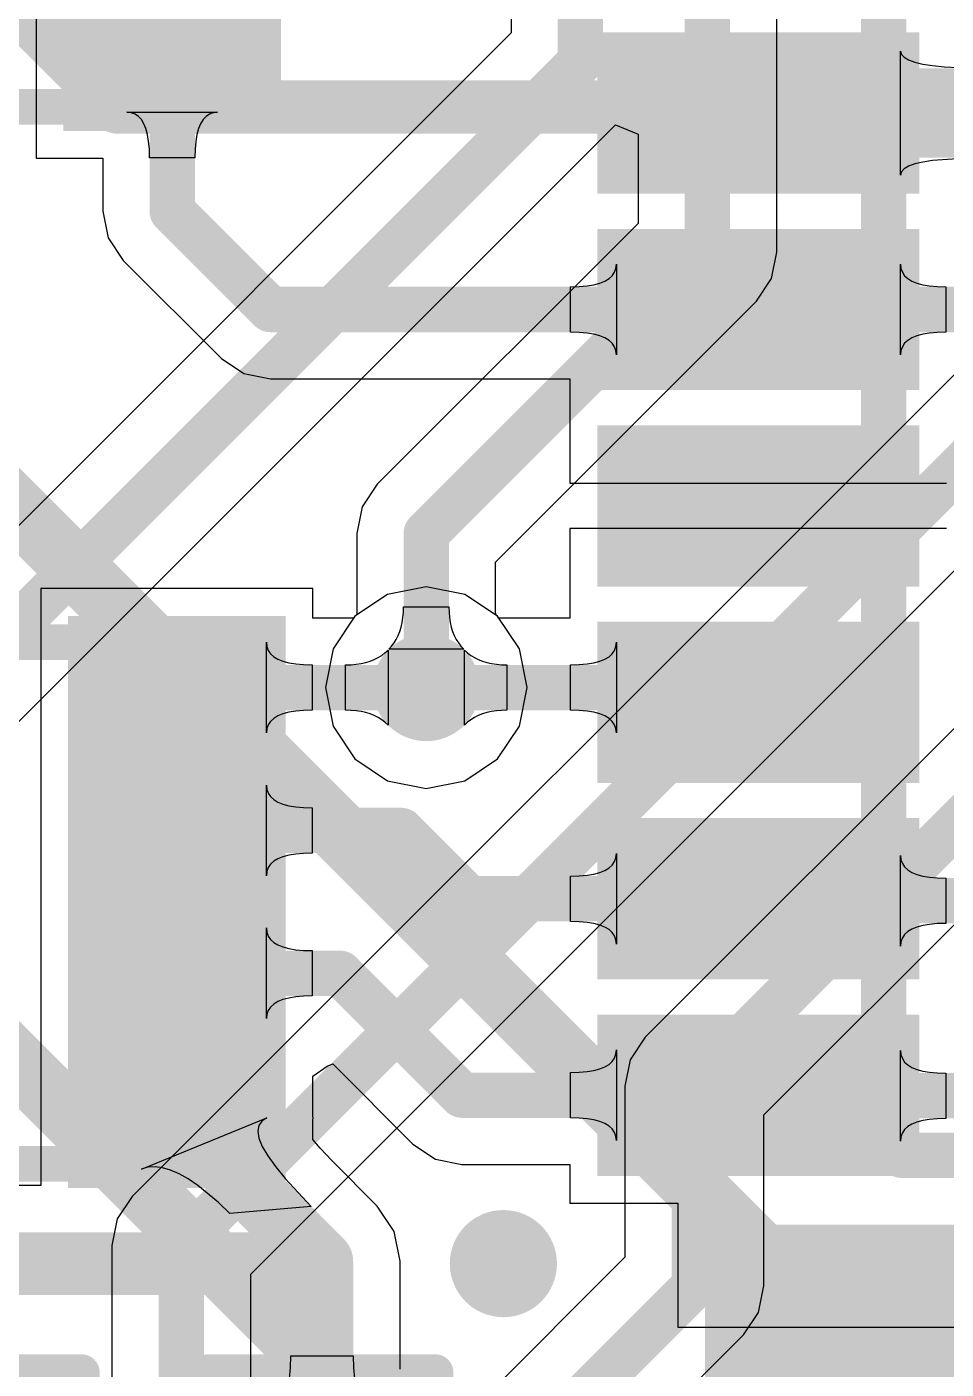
# Model space of a CAD drawing. Header units: millimetres. Extents: x 2.44 to 5.37, y 2.91 to 4.14.
# Drawn here: x 4.3809 to 4.5836, y 3.1997 to 3.4957 of the extents above; entities that cross this region are included whole.
import ezdxf

# ---------------------------------------------------------------- set-up
doc = ezdxf.new("R2010")
doc.units = ezdxf.units.MM
doc.header["$MEASUREMENT"] = 0
for name, color, linetype in [('BottomLayer', 5, 'Continuous'), ('MidLayer1', 16, 'Continuous'), ('MidLayer2', 76, 'Continuous'), ('MultiLayer', 9, 'Continuous'), ('TopLayer', 1, 'Continuous'), ('TopOverlay', 2, 'Continuous'), ('TopPaste', 8, 'Continuous'), ('TopSolder', 216, 'Continuous'), ('ViaHoleLayer', 16, 'Continuous')]:
    doc.layers.add(name, color=color, linetype=linetype)

# ---------------------------------------------------------------- blocks, each defined once
blk = doc.blocks.new('C0603_1')
at = {"layer": 'TopLayer'}
for points in [[(-0.014, -0.008), (0.016, -0.008), (-0.014, 0.022), (0.016, 0.022)], [(0.041, -0.008), (0.071, -0.008), (0.041, 0.022), (0.071, 0.022)]]:
    blk.add_solid(points, dxfattribs=at)
at = {"layer": 'TopOverlay', "const_width": 0.008}
for points in [[(-0.024, -0.018), (-0.024, 0.032)], [(0.018, 0.032), (-0.024, 0.032)], [(0.08, 0.032), (0.038, 0.032)], [(0.081, -0.018), (0.081, 0.032)], [(0.018, -0.018), (-0.024, -0.018)], [(0.08, -0.018), (0.038, -0.018)]]:
    blk.add_lwpolyline(points, dxfattribs=at)
at = {"layer": 'TopOverlay', "const_width": 0.004}
for points in [[(-0.026, 0.032, 1), (-0.022, 0.032, 1)], [(-0.026, 0.032, 1), (-0.022, 0.032, 1)], [(0.016, 0.032, 1), (0.02, 0.032, 1)], [(0.036, 0.032, 1), (0.04, 0.032, 1)], [(0.078, 0.032, 1), (0.082, 0.032, 1)], [(0.079, 0.032, 1), (0.083, 0.032, 1)], [(-0.026, -0.018, 1), (-0.022, -0.018, 1)], [(-0.026, -0.018, 1), (-0.022, -0.018, 1)], [(0.016, -0.018, 1), (0.02, -0.018, 1)], [(0.036, -0.018, 1), (0.04, -0.018, 1)], [(0.078, -0.018, 1), (0.082, -0.018, 1)], [(0.079, -0.018, 1), (0.083, -0.018, 1)]]:
    blk.add_lwpolyline(points, format="xyb", close=True, dxfattribs=at)
at = {"layer": 'TopPaste'}
for points in [[(-0.014, -0.008), (0.016, -0.008), (-0.014, 0.022), (0.016, 0.022)], [(0.041, -0.008), (0.071, -0.008), (0.041, 0.022), (0.071, 0.022)]]:
    blk.add_solid(points, dxfattribs=at)
at = {"layer": 'TopSolder'}
for points in [[(-0.018, -0.012), (0.02, -0.012), (-0.018, 0.026), (0.02, 0.026)], [(0.037, -0.012), (0.075, -0.012), (0.037, 0.026), (0.075, 0.026)]]:
    blk.add_solid(points, dxfattribs=at)
blk = doc.blocks.new('R0603_22')
at = {"layer": 'TopLayer'}
for points in [[(-0.0425, -0.015), (-0.0125, -0.015), (-0.0425, 0.015), (-0.0125, 0.015)], [(0.0125, -0.015), (0.0425, -0.015), (0.0125, 0.015), (0.0425, 0.015)]]:
    blk.add_solid(points, dxfattribs=at)
at = {"layer": 'TopOverlay', "const_width": 0.008}
for points in [[(-0.0525, 0.025), (0.0525, 0.025)], [(-0.0525, 0.025), (-0.0525, -0.025)], [(0.0525, 0.025), (0.0525, -0.025)], [(-0.0525, -0.025), (0.0525, -0.025)]]:
    blk.add_lwpolyline(points, dxfattribs=at)
at = {"layer": 'TopOverlay', "const_width": 0.004}
for points in [[(-0.0545, 0.025, 1), (-0.0505, 0.025, 1)], [(-0.0545, 0.025, 1), (-0.0505, 0.025, 1)], [(0.0505, 0.025, 1), (0.0545, 0.025, 1)], [(0.0505, 0.025, 1), (0.0545, 0.025, 1)], [(-0.0545, -0.025, 1), (-0.0505, -0.025, 1)], [(-0.0545, -0.025, 1), (-0.0505, -0.025, 1)], [(0.0505, -0.025, 1), (0.0545, -0.025, 1)], [(0.0505, -0.025, 1), (0.0545, -0.025, 1)]]:
    blk.add_lwpolyline(points, format="xyb", close=True, dxfattribs=at)
at = {"layer": 'TopPaste'}
for points in [[(-0.0425, -0.015), (-0.0125, -0.015), (-0.0425, 0.015), (-0.0125, 0.015)], [(0.0125, -0.015), (0.0425, -0.015), (0.0125, 0.015), (0.0425, 0.015)]]:
    blk.add_solid(points, dxfattribs=at)
at = {"layer": 'TopSolder'}
for points in [[(-0.0465, -0.019), (-0.0085, -0.019), (-0.0465, 0.019), (-0.0085, 0.019)], [(0.0085, -0.019), (0.0465, -0.019), (0.0085, 0.019), (0.0465, 0.019)]]:
    blk.add_solid(points, dxfattribs=at)
blk = doc.blocks.new('____8_4__27')
at = {"layer": 'TopLayer'}
for points in [[(-0.054, 0.02919), (-0.014, 0.02919), (-0.054, 0.05281), (-0.014, 0.05281)], [(0.016, 0.02919), (0.056, 0.02919), (0.016, 0.05281), (0.056, 0.05281)], [(-0.054, -0.00231), (-0.014, -0.00231), (-0.054, 0.02132), (-0.014, 0.02132)], [(0.016, -0.00231), (0.056, -0.00231), (0.016, 0.02132), (0.056, 0.02132)], [(-0.054, -0.0338), (-0.014, -0.0338), (-0.054, -0.01018), (-0.014, -0.01018)], [(0.016, -0.0338), (0.056, -0.0338), (0.016, -0.01018), (0.056, -0.01018)], [(-0.054, -0.0653), (-0.014, -0.0653), (-0.054, -0.04168), (-0.014, -0.04168)], [(0.016, -0.0653), (0.056, -0.0653), (0.016, -0.04168), (0.056, -0.04168)]]:
    blk.add_solid(points, dxfattribs=at)
at = {"layer": 'TopOverlay', "const_width": 0.00787}
for points in [[(-0.014, -0.064), (-0.014, 0.051)], [(-0.014, 0.051), (0.016, 0.051)], [(0.016, -0.064), (0.016, 0.051)], [(-0.014, -0.064), (0.016, -0.064)]]:
    blk.add_lwpolyline(points, dxfattribs=at)
at = {"layer": 'TopOverlay', "const_width": 0.00394}
for points in [[(-0.01597, 0.051, 1), (-0.01203, 0.051, 1)], [(-0.01597, 0.051, 1), (-0.01203, 0.051, 1)], [(0.01403, 0.051, 1), (0.01797, 0.051, 1)], [(0.01403, 0.051, 1), (0.01797, 0.051, 1)], [(-0.01597, -0.064, 1), (-0.01203, -0.064, 1)], [(-0.01597, -0.064, 1), (-0.01203, -0.064, 1)], [(0.01403, -0.064, 1), (0.01797, -0.064, 1)], [(0.01403, -0.064, 1), (0.01797, -0.064, 1)]]:
    blk.add_lwpolyline(points, format="xyb", close=True, dxfattribs=at)
at = {"layer": 'TopPaste'}
for points in [[(-0.054, 0.02919), (-0.014, 0.02919), (-0.054, 0.05281), (-0.014, 0.05281)], [(0.016, 0.02919), (0.056, 0.02919), (0.016, 0.05281), (0.056, 0.05281)], [(-0.054, -0.00231), (-0.014, -0.00231), (-0.054, 0.02132), (-0.014, 0.02132)], [(0.016, -0.00231), (0.056, -0.00231), (0.016, 0.02132), (0.056, 0.02132)], [(-0.054, -0.0338), (-0.014, -0.0338), (-0.054, -0.01018), (-0.014, -0.01018)], [(0.016, -0.0338), (0.056, -0.0338), (0.016, -0.01018), (0.056, -0.01018)], [(-0.054, -0.0653), (-0.014, -0.0653), (-0.054, -0.04168), (-0.014, -0.04168)], [(0.016, -0.0653), (0.056, -0.0653), (0.016, -0.04168), (0.056, -0.04168)]]:
    blk.add_solid(points, dxfattribs=at)
at = {"layer": 'TopSolder'}
for points in [[(-0.058, 0.02519), (-0.01, 0.02519), (-0.058, 0.05681), (-0.01, 0.05681)], [(0.012, 0.02519), (0.06, 0.02519), (0.012, 0.05681), (0.06, 0.05681)], [(-0.058, -0.00631), (-0.01, -0.00631), (-0.058, 0.02532), (-0.01, 0.02532)], [(0.012, -0.00631), (0.06, -0.00631), (0.012, 0.02532), (0.06, 0.02532)], [(-0.058, -0.0378), (-0.01, -0.0378), (-0.058, -0.00618), (-0.01, -0.00618)], [(0.012, -0.0378), (0.06, -0.0378), (0.012, -0.00618), (0.06, -0.00618)], [(-0.058, -0.0693), (-0.01, -0.0693), (-0.058, -0.03768), (-0.01, -0.03768)], [(0.012, -0.0693), (0.06, -0.0693), (0.012, -0.03768), (0.06, -0.03768)]]:
    blk.add_solid(points, dxfattribs=at)
blk = doc.blocks.new('____8_4__28')
at = {"layer": 'TopLayer'}
for points in [[(-0.054, 0.02919), (-0.014, 0.02919), (-0.054, 0.05281), (-0.014, 0.05281)], [(0.016, 0.02919), (0.056, 0.02919), (0.016, 0.05281), (0.056, 0.05281)], [(-0.054, -0.00231), (-0.014, -0.00231), (-0.054, 0.02132), (-0.014, 0.02132)], [(0.016, -0.00231), (0.056, -0.00231), (0.016, 0.02132), (0.056, 0.02132)], [(-0.054, -0.0338), (-0.014, -0.0338), (-0.054, -0.01018), (-0.014, -0.01018)], [(0.016, -0.0338), (0.056, -0.0338), (0.016, -0.01018), (0.056, -0.01018)], [(-0.054, -0.0653), (-0.014, -0.0653), (-0.054, -0.04168), (-0.014, -0.04168)], [(0.016, -0.0653), (0.056, -0.0653), (0.016, -0.04168), (0.056, -0.04168)]]:
    blk.add_solid(points, dxfattribs=at)
at = {"layer": 'TopOverlay', "const_width": 0.00787}
for points in [[(-0.014, -0.064), (-0.014, 0.051)], [(-0.014, 0.051), (0.016, 0.051)], [(0.016, -0.064), (0.016, 0.051)], [(-0.014, -0.064), (0.016, -0.064)]]:
    blk.add_lwpolyline(points, dxfattribs=at)
at = {"layer": 'TopOverlay', "const_width": 0.00394}
for points in [[(-0.01597, 0.051, 1), (-0.01203, 0.051, 1)], [(-0.01597, 0.051, 1), (-0.01203, 0.051, 1)], [(0.01403, 0.051, 1), (0.01797, 0.051, 1)], [(0.01403, 0.051, 1), (0.01797, 0.051, 1)], [(-0.01597, -0.064, 1), (-0.01203, -0.064, 1)], [(-0.01597, -0.064, 1), (-0.01203, -0.064, 1)], [(0.01403, -0.064, 1), (0.01797, -0.064, 1)], [(0.01403, -0.064, 1), (0.01797, -0.064, 1)]]:
    blk.add_lwpolyline(points, format="xyb", close=True, dxfattribs=at)
at = {"layer": 'TopPaste'}
for points in [[(-0.054, 0.02919), (-0.014, 0.02919), (-0.054, 0.05281), (-0.014, 0.05281)], [(0.016, 0.02919), (0.056, 0.02919), (0.016, 0.05281), (0.056, 0.05281)], [(-0.054, -0.00231), (-0.014, -0.00231), (-0.054, 0.02132), (-0.014, 0.02132)], [(0.016, -0.00231), (0.056, -0.00231), (0.016, 0.02132), (0.056, 0.02132)], [(-0.054, -0.0338), (-0.014, -0.0338), (-0.054, -0.01018), (-0.014, -0.01018)], [(0.016, -0.0338), (0.056, -0.0338), (0.016, -0.01018), (0.056, -0.01018)], [(-0.054, -0.0653), (-0.014, -0.0653), (-0.054, -0.04168), (-0.014, -0.04168)], [(0.016, -0.0653), (0.056, -0.0653), (0.016, -0.04168), (0.056, -0.04168)]]:
    blk.add_solid(points, dxfattribs=at)
at = {"layer": 'TopSolder'}
for points in [[(-0.058, 0.02519), (-0.01, 0.02519), (-0.058, 0.05681), (-0.01, 0.05681)], [(0.012, 0.02519), (0.06, 0.02519), (0.012, 0.05681), (0.06, 0.05681)], [(-0.058, -0.00631), (-0.01, -0.00631), (-0.058, 0.02532), (-0.01, 0.02532)], [(0.012, -0.00631), (0.06, -0.00631), (0.012, 0.02532), (0.06, 0.02532)], [(-0.058, -0.0378), (-0.01, -0.0378), (-0.058, -0.00618), (-0.01, -0.00618)], [(0.012, -0.0378), (0.06, -0.0378), (0.012, -0.00618), (0.06, -0.00618)], [(-0.058, -0.0693), (-0.01, -0.0693), (-0.058, -0.03768), (-0.01, -0.03768)], [(0.012, -0.0693), (0.06, -0.0693), (0.012, -0.03768), (0.06, -0.03768)]]:
    blk.add_solid(points, dxfattribs=at)
blk = doc.blocks.new('TFC____42')
at = {"layer": 'TopLayer'}
for points in [[(-0.20632, -0.07512), (-0.20632, -0.04756), (-0.26932, -0.07512), (-0.26932, -0.04756)], [(-0.20632, -0.11843), (-0.20632, -0.09087), (-0.26932, -0.11843), (-0.26932, -0.09087)], [(-0.20632, -0.16173), (-0.20632, -0.13417), (-0.26932, -0.16173), (-0.26932, -0.13417)], [(-0.20632, -0.20504), (-0.20632, -0.17748), (-0.26932, -0.20504), (-0.26932, -0.17748)], [(-0.20632, -0.24835), (-0.20632, -0.22079), (-0.26932, -0.24835), (-0.26932, -0.22079)], [(-0.20632, -0.29165), (-0.20632, -0.26409), (-0.26932, -0.29165), (-0.26932, -0.26409)], [(-0.19044, -0.35762), (-0.19044, -0.31038), (-0.24556, -0.35762), (-0.24556, -0.31038)]]:
    blk.add_solid(points, dxfattribs=at)
at = {"layer": 'TopOverlay', "const_width": 0.01}
for points in [[(-0.21018, -0.28712), (-0.21018, 0.21288)], [(-0.21018, -0.28712), (-0.20618, -0.29112)], [(-0.20618, -0.29112), (-0.18818, -0.29112)]]:
    blk.add_lwpolyline(points, dxfattribs=at)
at = {"layer": 'TopOverlay', "const_width": 0.005}
for points in [[(-0.21268, -0.28712, 1), (-0.20768, -0.28712, 1)], [(-0.21268, -0.28712, 1), (-0.20768, -0.28712, 1)], [(-0.20868, -0.29112, 1), (-0.20368, -0.29112, 1)], [(-0.20868, -0.29112, 1), (-0.20368, -0.29112, 1)]]:
    blk.add_lwpolyline(points, format="xyb", close=True, dxfattribs=at)
at = {"layer": 'TopPaste'}
for points in [[(-0.20632, -0.07512), (-0.20632, -0.04756), (-0.26932, -0.07512), (-0.26932, -0.04756)], [(-0.20632, -0.11843), (-0.20632, -0.09087), (-0.26932, -0.11843), (-0.26932, -0.09087)], [(-0.20632, -0.16173), (-0.20632, -0.13417), (-0.26932, -0.16173), (-0.26932, -0.13417)], [(-0.20632, -0.20504), (-0.20632, -0.17748), (-0.26932, -0.20504), (-0.26932, -0.17748)], [(-0.20632, -0.24835), (-0.20632, -0.22079), (-0.26932, -0.24835), (-0.26932, -0.22079)], [(-0.20632, -0.29165), (-0.20632, -0.26409), (-0.26932, -0.29165), (-0.26932, -0.26409)], [(-0.19044, -0.35762), (-0.19044, -0.31038), (-0.24556, -0.35762), (-0.24556, -0.31038)]]:
    blk.add_solid(points, dxfattribs=at)
at = {"layer": 'TopSolder'}
for points in [[(-0.20232, -0.07912), (-0.20232, -0.04356), (-0.27331, -0.07912), (-0.27331, -0.04356)], [(-0.20232, -0.12243), (-0.20232, -0.08687), (-0.27331, -0.12243), (-0.27331, -0.08687)], [(-0.20232, -0.16573), (-0.20232, -0.13017), (-0.27331, -0.16573), (-0.27331, -0.13017)], [(-0.20232, -0.20904), (-0.20232, -0.17348), (-0.27331, -0.20904), (-0.27331, -0.17348)], [(-0.20232, -0.25235), (-0.20232, -0.21679), (-0.27331, -0.25235), (-0.27331, -0.21679)], [(-0.20232, -0.29565), (-0.20232, -0.26009), (-0.27331, -0.29565), (-0.27331, -0.26009)], [(-0.18644, -0.36162), (-0.18644, -0.30638), (-0.24956, -0.36162), (-0.24956, -0.30638)]]:
    blk.add_solid(points, dxfattribs=at)

msp = doc.modelspace()

# ---------------------------------------------------------------- linework, layer by layer
at = {"layer": 'BottomLayer'}
for p, q in [((4.54629, 3.446), (4.54629, 3.559)), ((4.48771, 3.50042), (4.48771, 3.49433)), ((4.48771, 3.49433), (4.30419, 3.31081)), ((4.33029, 3.29367), (4.51071, 3.47408)), ((4.51071, 3.47408), (4.51571, 3.47201)), ((4.51571, 3.47201), (4.51571, 3.45233)), ((4.62671, 3.46033), (4.40419, 3.23781)), ((4.51571, 3.45233), (4.45819, 3.39481)), ((4.54513, 3.44015), (4.54629, 3.446)), ((4.54181, 3.43519), (4.54513, 3.44015)), ((4.48429, 3.37767), (4.54181, 3.43519)), ((4.43029, 3.22067), (4.64016, 3.43053)), ((4.65171, 3.40733), (4.51729, 3.27292)), ((4.45819, 3.39481), (4.45487, 3.38985)), ((4.45487, 3.38985), (4.45371, 3.384)), ((4.45371, 3.384), (4.45371, 3.36643)), ((4.48429, 3.36643), (4.48429, 3.37767)), ((4.46397, 3.36659), (4.464, 3.36779)), ((4.464, 3.36779), (4.474, 3.36779)), ((4.474, 3.36779), (4.47403, 3.36659)), ((4.45328, 3.36572), (4.44845, 3.35851)), ((4.45361, 3.36595), (4.45328, 3.36572)), ((4.45368, 3.36624), (4.45361, 3.36595)), ((4.45371, 3.36643), (4.45368, 3.36624)), ((4.46371, 3.36436), (4.46387, 3.36545)), ((4.46387, 3.36545), (4.46397, 3.36659)), ((4.47403, 3.36659), (4.47413, 3.36545)), ((4.47413, 3.36545), (4.47429, 3.36436)), ((4.48432, 3.36624), (4.48429, 3.36643)), ((4.48439, 3.36595), (4.48432, 3.36624)), ((4.48472, 3.36572), (4.48439, 3.36595)), ((4.48955, 3.35851), (4.48472, 3.36572)), ((4.46282, 3.36147), (4.46318, 3.36237)), ((4.46318, 3.36237), (4.46348, 3.36334)), ((4.46348, 3.36334), (4.46371, 3.36436)), ((4.47429, 3.36436), (4.47452, 3.36334)), ((4.47452, 3.36334), (4.47482, 3.36237)), ((4.47482, 3.36237), (4.47518, 3.36147)), ((4.46073, 3.35843), (4.46135, 3.3591)), ((4.46135, 3.3591), (4.46191, 3.35983)), ((4.46191, 3.35983), (4.4624, 3.36062)), ((4.4624, 3.36062), (4.46282, 3.36147)), ((4.47518, 3.36147), (4.4756, 3.36062)), ((4.4756, 3.36062), (4.47609, 3.35983)), ((4.47609, 3.35983), (4.47665, 3.3591)), ((4.47665, 3.3591), (4.47727, 3.35843)), ((4.44845, 3.35851), (4.44676, 3.35)), ((4.47727, 3.35843), (4.46073, 3.35843)), ((4.49124, 3.35), (4.48955, 3.35851)), ((4.44676, 3.35), (4.44845, 3.34149)), ((4.48955, 3.34149), (4.49124, 3.35)), ((4.44845, 3.34149), (4.45328, 3.33428)), ((4.48472, 3.33428), (4.48955, 3.34149)), ((4.45328, 3.33428), (4.46049, 3.32945)), ((4.47751, 3.32945), (4.48472, 3.33428)), ((4.46049, 3.32945), (4.469, 3.32776)), ((4.469, 3.32776), (4.47751, 3.32945)), ((4.5434, 3.25577), (4.60114, 3.31351)), ((4.51729, 3.27292), (4.51398, 3.26796)), ((4.51398, 3.26796), (4.51281, 3.2621)), ((4.51281, 3.2621), (4.51281, 3.22444)), ((4.5434, 3.2181), (4.5434, 3.25577)), ((4.40419, 3.23781), (4.40087, 3.23285)), ((4.40087, 3.23285), (4.39971, 3.227)), ((4.39971, 3.227), (4.39971, 3.15241)), ((4.51281, 3.22444), (4.45419, 3.16581)), ((4.43029, 3.15241), (4.43029, 3.22067)), ((4.54223, 3.21225), (4.5434, 3.2181)), ((4.53892, 3.20729), (4.54223, 3.21225)), ((4.48866, 3.15703), (4.53892, 3.20729))]:
    msp.add_line(p, q, dxfattribs=at)
at = {"layer": 'BottomLayer', "const_width": 0.01}
for points in [[(4.531, 3.446), (4.531, 3.559)], [(4.503, 3.488), (4.503, 3.546)], [(4.315, 3.3), (4.503, 3.488)], [(4.415, 3.227), (4.642, 3.454)], [(4.469, 3.384), (4.531, 3.446)], [(4.5281, 3.2621), (4.667, 3.401)], [(4.469, 3.35), (4.469, 3.384)], [(4.5281, 3.2181), (4.5281, 3.2621)], [(4.415, 3.10304), (4.415, 3.227)], [(4.465, 3.155), (4.5281, 3.2181)]]:
    msp.add_lwpolyline(points, dxfattribs=at)
at = {"layer": 'BottomLayer'}
for points, const_width in [([(4.5005, 3.488, 1), (4.5055, 3.488, 1)], 0.005), ([(4.5005, 3.488, 1), (4.5055, 3.488, 1)], 0.005), ([(4.5285, 3.446, 1), (4.5335, 3.446, 1)], 0.005), ([(4.5285, 3.446, 1), (4.5335, 3.446, 1)], 0.005), ([(4.4665, 3.384, 1), (4.4715, 3.384, 1)], 0.005), ([(4.4665, 3.384, 1), (4.4715, 3.384, 1)], 0.005), ([(4.46309, 3.35, 1), (4.47491, 3.35, 1)], 0.01181), ([(4.4665, 3.35, 1), (4.4715, 3.35, 1)], 0.005), ([(4.5256, 3.2621, 1), (4.5306, 3.2621, 1)], 0.005), ([(4.5256, 3.2621, 1), (4.5306, 3.2621, 1)], 0.005), ([(4.48009, 3.223, 1), (4.49191, 3.223, 1)], 0.01181), ([(4.4125, 3.227, 1), (4.4175, 3.227, 1)], 0.005), ([(4.4125, 3.227, 1), (4.4175, 3.227, 1)], 0.005), ([(4.5256, 3.2181, 1), (4.5306, 3.2181, 1)], 0.005), ([(4.5256, 3.2181, 1), (4.5306, 3.2181, 1)], 0.005)]:
    msp.add_lwpolyline(points, format="xyb", close=True, dxfattribs=dict(at, const_width=const_width))
at = {"layer": 'MidLayer1'}
for p, q in [((4.469, 3.37224), (4.46049, 3.37055)), ((4.47751, 3.37055), (4.469, 3.37224)), ((4.46049, 3.37055), (4.45328, 3.36572)), ((4.48472, 3.36572), (4.47751, 3.37055)), ((4.45328, 3.36572), (4.44845, 3.35851)), ((4.48955, 3.35851), (4.48472, 3.36572)), ((4.44845, 3.35851), (4.44676, 3.35)), ((4.49124, 3.35), (4.48955, 3.35851)), ((4.44676, 3.35), (4.44845, 3.34149)), ((4.48955, 3.34149), (4.49124, 3.35)), ((4.44845, 3.34149), (4.45328, 3.33428)), ((4.48472, 3.33428), (4.48955, 3.34149)), ((4.45328, 3.33428), (4.46049, 3.32945)), ((4.47751, 3.32945), (4.48472, 3.33428)), ((4.46049, 3.32945), (4.469, 3.32776)), ((4.469, 3.32776), (4.47751, 3.32945))]:
    msp.add_line(p, q, dxfattribs=at)
at = {"layer": 'MidLayer1', "const_width": 0.01181}
for points in [[(4.46309, 3.35, 1), (4.47491, 3.35, 1)], [(4.48009, 3.223, 1), (4.49191, 3.223, 1)]]:
    msp.add_lwpolyline(points, format="xyb", close=True, dxfattribs=at)
at = {"layer": 'MidLayer2'}
for points, const_width in [([(4.312, 3.567), (4.401, 3.478)], 0.01181), ([(4.401, 3.478), (4.918, 3.478)], 0.01181), ([(4.372, 3.396), (4.546, 3.222)], 0.01378), ([(4.289, 3.357), (4.476, 3.17)], 0.01378), ([(4.546, 3.222), (4.681, 3.222)], 0.01378)]:
    msp.add_lwpolyline(points, dxfattribs=dict(at, const_width=const_width))
for points, const_width in [([(4.39805, 3.478, 1), (4.40395, 3.478, 1)], 0.00591), ([(4.39805, 3.478, 1), (4.40395, 3.478, 1)], 0.00591), ([(4.46309, 3.35, 1), (4.47491, 3.35, 1)], 0.01181), ([(4.48009, 3.223, 1), (4.49191, 3.223, 1)], 0.01181), ([(4.54256, 3.222, 1), (4.54944, 3.222, 1)], 0.00689), ([(4.54256, 3.222, 1), (4.54944, 3.222, 1)], 0.00689)]:
    msp.add_lwpolyline(points, format="xyb", close=True, dxfattribs=dict(at, const_width=const_width))
at = {"layer": 'MultiLayer', "const_width": 0.01181}
for points in [[(4.46309, 3.35, 1), (4.47491, 3.35, 1)], [(4.48009, 3.223, 1), (4.49191, 3.223, 1)]]:
    msp.add_lwpolyline(points, format="xyb", close=True, dxfattribs=at)
at = {"layer": 'TopLayer'}
for p, q in [((4.383, 3.4982), (4.383, 3.4667)), ((4.57356, 3.463), (4.57356, 3.49032)), ((4.57356, 3.49032), (4.57375, 3.4896)), ((4.57375, 3.4896), (4.57434, 3.48895)), ((4.57434, 3.48895), (4.57533, 3.48837)), ((4.57533, 3.48837), (4.57671, 3.48788)), ((4.57671, 3.48788), (4.57848, 3.48746)), ((4.57848, 3.48746), (4.58064, 3.48711)), ((4.58064, 3.48711), (4.5832, 3.48685)), ((4.5832, 3.48685), (4.5895, 3.48654)), ((4.40395, 3.47672), (4.403, 3.47682)), ((4.403, 3.47682), (4.423, 3.47682)), ((4.4048, 3.47642), (4.40395, 3.47672)), ((4.40555, 3.47592), (4.4048, 3.47642)), ((4.4062, 3.47522), (4.40555, 3.47592)), ((4.40675, 3.47432), (4.4062, 3.47522)), ((4.4072, 3.47322), (4.40675, 3.47432)), ((4.41925, 3.47432), (4.4188, 3.47322)), ((4.4198, 3.47522), (4.41925, 3.47432)), ((4.42045, 3.47592), (4.4198, 3.47522)), ((4.4212, 3.47642), (4.42045, 3.47592)), ((4.42205, 3.47672), (4.4212, 3.47642)), ((4.423, 3.47682), (4.42205, 3.47672)), ((4.40755, 3.47192), (4.4072, 3.47322)), ((4.4078, 3.47042), (4.40755, 3.47192)), ((4.41845, 3.47192), (4.4182, 3.47042)), ((4.4188, 3.47322), (4.41845, 3.47192)), ((4.40795, 3.46872), (4.4078, 3.47042)), ((4.408, 3.46682), (4.40795, 3.46872)), ((4.41805, 3.46872), (4.418, 3.46682)), ((4.4182, 3.47042), (4.41805, 3.46872)), ((4.383, 3.4667), (4.39771, 3.4667)), ((4.39771, 3.4667), (4.39771, 3.455)), ((4.418, 3.46682), (4.408, 3.46682)), ((4.57671, 3.46544), (4.57533, 3.46495)), ((4.57848, 3.46586), (4.57671, 3.46544)), ((4.58064, 3.46621), (4.57848, 3.46586)), ((4.5895, 3.46678), (4.58064, 3.46621)), ((4.57375, 3.46373), (4.57356, 3.463)), ((4.57434, 3.46438), (4.57375, 3.46373)), ((4.57533, 3.46495), (4.57434, 3.46438)), ((4.39771, 3.455), (4.39887, 3.44915)), ((4.39887, 3.44915), (4.40219, 3.44419)), ((4.40219, 3.44419), (4.42383, 3.42254)), ((4.51052, 3.44155), (4.51082, 3.4424)), ((4.51082, 3.4424), (4.51093, 3.44335)), ((4.51093, 3.44335), (4.51093, 3.42335)), ((4.57356, 3.42335), (4.57356, 3.44335)), ((4.57356, 3.44335), (4.57366, 3.4424)), ((4.57366, 3.4424), (4.57396, 3.44155)), ((4.50445, 3.43855), (4.50597, 3.4388)), ((4.50597, 3.4388), (4.50728, 3.43915)), ((4.50728, 3.43915), (4.5084, 3.4396)), ((4.5084, 3.4396), (4.50931, 3.44015)), ((4.50931, 3.44015), (4.51001, 3.4408)), ((4.51001, 3.4408), (4.51052, 3.44155)), ((4.57396, 3.44155), (4.57446, 3.4408)), ((4.57446, 3.4408), (4.57516, 3.44015)), ((4.57516, 3.44015), (4.57606, 3.4396)), ((4.57606, 3.4396), (4.57716, 3.43915)), ((4.57716, 3.43915), (4.57846, 3.4388)), ((4.57846, 3.4388), (4.57996, 3.43855)), ((4.5008, 3.43835), (4.50273, 3.4384)), ((4.5008, 3.42835), (4.5008, 3.43835)), ((4.50273, 3.4384), (4.50445, 3.43855)), ((4.57996, 3.43855), (4.58166, 3.4384)), ((4.58166, 3.4384), (4.58356, 3.43835)), ((4.58356, 3.43835), (4.58356, 3.42835)), ((4.50273, 3.4283), (4.5008, 3.42835)), ((4.50445, 3.42815), (4.50273, 3.4283)), ((4.50597, 3.4279), (4.50445, 3.42815)), ((4.50728, 3.42755), (4.50597, 3.4279)), ((4.5084, 3.4271), (4.50728, 3.42755)), ((4.50931, 3.42655), (4.5084, 3.4271)), ((4.57606, 3.4271), (4.57516, 3.42655)), ((4.57716, 3.42755), (4.57606, 3.4271)), ((4.57846, 3.4279), (4.57716, 3.42755)), ((4.57996, 3.42815), (4.57846, 3.4279)), ((4.58166, 3.4283), (4.57996, 3.42815)), ((4.58356, 3.42835), (4.58166, 3.4283)), ((4.51001, 3.4259), (4.50931, 3.42655)), ((4.51052, 3.42515), (4.51001, 3.4259)), ((4.51082, 3.4243), (4.51052, 3.42515)), ((4.51093, 3.42335), (4.51082, 3.4243)), ((4.57366, 3.4243), (4.57356, 3.42335)), ((4.57396, 3.42515), (4.57366, 3.4243)), ((4.57446, 3.4259), (4.57396, 3.42515)), ((4.57516, 3.42655), (4.57446, 3.4259)), ((4.42383, 3.42254), (4.42879, 3.41922)), ((4.42879, 3.41922), (4.43465, 3.41806)), ((4.43465, 3.41806), (4.50068, 3.41806)), ((4.50068, 3.41806), (4.50068, 3.39505)), ((4.50068, 3.39505), (4.54218, 3.39505)), ((4.54218, 3.39505), (4.58368, 3.39505)), ((4.54218, 3.38505), (4.50068, 3.38505)), ((4.50068, 3.38505), (4.50068, 3.36529)), ((4.58368, 3.38505), (4.54218, 3.38505)), ((4.444, 3.37181), (4.384, 3.37181)), ((4.384, 3.37181), (4.384, 3.32819)), ((4.444, 3.36529), (4.444, 3.37181)), ((4.469, 3.37224), (4.46049, 3.37055)), ((4.47751, 3.37055), (4.469, 3.37224)), ((4.46049, 3.37055), (4.45328, 3.36572)), ((4.48472, 3.36572), (4.47751, 3.37055)), ((4.45257, 3.36529), (4.444, 3.36529)), ((4.45276, 3.36532), (4.45257, 3.36529)), ((4.45305, 3.36539), (4.45276, 3.36532)), ((4.45328, 3.36572), (4.45305, 3.36539)), ((4.48495, 3.36539), (4.48472, 3.36572)), ((4.48524, 3.36532), (4.48495, 3.36539)), ((4.48543, 3.36529), (4.48524, 3.36532)), ((4.50068, 3.36529), (4.48543, 3.36529)), ((4.43376, 3.34), (4.43376, 3.36)), ((4.43376, 3.36), (4.43386, 3.35905)), ((4.43386, 3.35905), (4.43416, 3.3582)), ((4.51052, 3.3582), (4.51082, 3.35905)), ((4.51082, 3.35905), (4.51093, 3.36)), ((4.51093, 3.36), (4.51093, 3.34)), ((4.43416, 3.3582), (4.43467, 3.35745)), ((4.43467, 3.35745), (4.43538, 3.3568)), ((4.43538, 3.3568), (4.43629, 3.35625)), ((4.43629, 3.35625), (4.4374, 3.3558)), ((4.45663, 3.35582), (4.45753, 3.35618)), ((4.45753, 3.35618), (4.45838, 3.3566)), ((4.45838, 3.3566), (4.45917, 3.35709)), ((4.45917, 3.35709), (4.4599, 3.35765)), ((4.4599, 3.35765), (4.46057, 3.35827)), ((4.46057, 3.35827), (4.46057, 3.34173)), ((4.47743, 3.34173), (4.47743, 3.35827)), ((4.47743, 3.35827), (4.4781, 3.35765)), ((4.4781, 3.35765), (4.47883, 3.35709)), ((4.47883, 3.35709), (4.47962, 3.3566)), ((4.47962, 3.3566), (4.48047, 3.35618)), ((4.48047, 3.35618), (4.48137, 3.35582)), ((4.50728, 3.3558), (4.5084, 3.35625)), ((4.5084, 3.35625), (4.50931, 3.3568)), ((4.50931, 3.3568), (4.51001, 3.35745)), ((4.51001, 3.35745), (4.51052, 3.3582)), ((4.4374, 3.3558), (4.43872, 3.35545)), ((4.43872, 3.35545), (4.44024, 3.3552)), ((4.44024, 3.3552), (4.44196, 3.35505)), ((4.44196, 3.35505), (4.44388, 3.355)), ((4.44388, 3.355), (4.44388, 3.345)), ((4.45121, 3.355), (4.45241, 3.35503)), ((4.45121, 3.345), (4.45121, 3.355)), ((4.45241, 3.35503), (4.45355, 3.35513)), ((4.45355, 3.35513), (4.45464, 3.35529)), ((4.45464, 3.35529), (4.45566, 3.35552)), ((4.45566, 3.35552), (4.45663, 3.35582)), ((4.48137, 3.35582), (4.48234, 3.35552)), ((4.48234, 3.35552), (4.48336, 3.35529)), ((4.48336, 3.35529), (4.48445, 3.35513)), ((4.48445, 3.35513), (4.48559, 3.35503)), ((4.48559, 3.35503), (4.48679, 3.355)), ((4.48679, 3.355), (4.48679, 3.345)), ((4.5008, 3.355), (4.50273, 3.35505)), ((4.5008, 3.345), (4.5008, 3.355)), ((4.50273, 3.35505), (4.50445, 3.3552)), ((4.50445, 3.3552), (4.50597, 3.35545)), ((4.50597, 3.35545), (4.50728, 3.3558)), ((4.4374, 3.3442), (4.43629, 3.34375)), ((4.43872, 3.34455), (4.4374, 3.3442)), ((4.44024, 3.3448), (4.43872, 3.34455)), ((4.44196, 3.34495), (4.44024, 3.3448)), ((4.44388, 3.345), (4.44196, 3.34495)), ((4.45241, 3.34497), (4.45121, 3.345)), ((4.45355, 3.34487), (4.45241, 3.34497)), ((4.45464, 3.34471), (4.45355, 3.34487)), ((4.45566, 3.34448), (4.45464, 3.34471)), ((4.45663, 3.34418), (4.45566, 3.34448)), ((4.45753, 3.34382), (4.45663, 3.34418)), ((4.48137, 3.34418), (4.48047, 3.34382)), ((4.48234, 3.34448), (4.48137, 3.34418)), ((4.48336, 3.34471), (4.48234, 3.34448)), ((4.48445, 3.34487), (4.48336, 3.34471)), ((4.48559, 3.34497), (4.48445, 3.34487)), ((4.48679, 3.345), (4.48559, 3.34497)), ((4.50273, 3.34495), (4.5008, 3.345)), ((4.50445, 3.3448), (4.50273, 3.34495)), ((4.50597, 3.34455), (4.50445, 3.3448)), ((4.50728, 3.3442), (4.50597, 3.34455)), ((4.5084, 3.34375), (4.50728, 3.3442)), ((4.43416, 3.3418), (4.43386, 3.34095)), ((4.43467, 3.34255), (4.43416, 3.3418)), ((4.43538, 3.3432), (4.43467, 3.34255)), ((4.43629, 3.34375), (4.43538, 3.3432)), ((4.45838, 3.3434), (4.45753, 3.34382)), ((4.45917, 3.34291), (4.45838, 3.3434)), ((4.4599, 3.34235), (4.45917, 3.34291)), ((4.46057, 3.34173), (4.4599, 3.34235)), ((4.4781, 3.34235), (4.47743, 3.34173)), ((4.47883, 3.34291), (4.4781, 3.34235)), ((4.47962, 3.3434), (4.47883, 3.34291)), ((4.48047, 3.34382), (4.47962, 3.3434)), ((4.50931, 3.3432), (4.5084, 3.34375)), ((4.51001, 3.34255), (4.50931, 3.3432)), ((4.51052, 3.3418), (4.51001, 3.34255)), ((4.51082, 3.34095), (4.51052, 3.3418)), ((4.43386, 3.34095), (4.43376, 3.34)), ((4.51093, 3.34), (4.51082, 3.34095)), ((4.384, 3.32819), (4.384, 3.29669)), ((4.43376, 3.3085), (4.43376, 3.3285)), ((4.43376, 3.3285), (4.43386, 3.32755)), ((4.43386, 3.32755), (4.43416, 3.3267)), ((4.43416, 3.3267), (4.43467, 3.32595)), ((4.43467, 3.32595), (4.43538, 3.3253)), ((4.43538, 3.3253), (4.43629, 3.32475)), ((4.43629, 3.32475), (4.4374, 3.3243)), ((4.4374, 3.3243), (4.43872, 3.32395)), ((4.43872, 3.32395), (4.44024, 3.3237)), ((4.44024, 3.3237), (4.44196, 3.32355)), ((4.44196, 3.32355), (4.44388, 3.3235)), ((4.44388, 3.3235), (4.44388, 3.3135)), ((4.43538, 3.3117), (4.43467, 3.31105)), ((4.43629, 3.31225), (4.43538, 3.3117)), ((4.4374, 3.3127), (4.43629, 3.31225)), ((4.43872, 3.31305), (4.4374, 3.3127)), ((4.44024, 3.3133), (4.43872, 3.31305)), ((4.44196, 3.31345), (4.44024, 3.3133)), ((4.44388, 3.3135), (4.44196, 3.31345)), ((4.51001, 3.31088), (4.51052, 3.31163)), ((4.51052, 3.31163), (4.51082, 3.31248)), ((4.51082, 3.31248), (4.51093, 3.31343)), ((4.51093, 3.31343), (4.51093, 3.29343)), ((4.57356, 3.293), (4.57356, 3.313)), ((4.57356, 3.313), (4.57366, 3.31205)), ((4.57366, 3.31205), (4.57396, 3.3112)), ((4.43386, 3.30945), (4.43376, 3.3085)), ((4.43416, 3.3103), (4.43386, 3.30945)), ((4.43467, 3.31105), (4.43416, 3.3103)), ((4.50273, 3.30848), (4.50445, 3.30863)), ((4.50445, 3.30863), (4.50597, 3.30888)), ((4.50597, 3.30888), (4.50728, 3.30923)), ((4.50728, 3.30923), (4.5084, 3.30968)), ((4.5084, 3.30968), (4.50931, 3.31023)), ((4.50931, 3.31023), (4.51001, 3.31088)), ((4.57396, 3.3112), (4.57446, 3.31045)), ((4.57446, 3.31045), (4.57516, 3.3098)), ((4.57516, 3.3098), (4.57606, 3.30925)), ((4.57606, 3.30925), (4.57716, 3.3088)), ((4.57716, 3.3088), (4.57846, 3.30845)), ((4.5008, 3.30843), (4.50273, 3.30848)), ((4.5008, 3.29843), (4.5008, 3.30843)), ((4.57846, 3.30845), (4.57996, 3.3082)), ((4.57996, 3.3082), (4.58166, 3.30805)), ((4.58166, 3.30805), (4.58356, 3.308)), ((4.58356, 3.308), (4.58356, 3.298)), ((4.384, 3.29669), (4.384, 3.2652)), ((4.43376, 3.27701), (4.43376, 3.29701)), ((4.43376, 3.29701), (4.43386, 3.29606)), ((4.50273, 3.29838), (4.5008, 3.29843)), ((4.50445, 3.29823), (4.50273, 3.29838)), ((4.50597, 3.29798), (4.50445, 3.29823)), ((4.50728, 3.29763), (4.50597, 3.29798)), ((4.5084, 3.29718), (4.50728, 3.29763)), ((4.50931, 3.29663), (4.5084, 3.29718)), ((4.57606, 3.29675), (4.57516, 3.2962)), ((4.57716, 3.2972), (4.57606, 3.29675)), ((4.57846, 3.29755), (4.57716, 3.2972)), ((4.57996, 3.2978), (4.57846, 3.29755)), ((4.58166, 3.29795), (4.57996, 3.2978)), ((4.58356, 3.298), (4.58166, 3.29795)), ((4.43386, 3.29606), (4.43416, 3.29521)), ((4.43416, 3.29521), (4.43467, 3.29446)), ((4.43467, 3.29446), (4.43538, 3.29381)), ((4.43538, 3.29381), (4.43629, 3.29326)), ((4.51001, 3.29598), (4.50931, 3.29663)), ((4.51052, 3.29523), (4.51001, 3.29598)), ((4.51082, 3.29438), (4.51052, 3.29523)), ((4.51093, 3.29343), (4.51082, 3.29438)), ((4.57366, 3.29395), (4.57356, 3.293)), ((4.57396, 3.2948), (4.57366, 3.29395)), ((4.57446, 3.29555), (4.57396, 3.2948)), ((4.57516, 3.2962), (4.57446, 3.29555)), ((4.43629, 3.29326), (4.4374, 3.29281)), ((4.4374, 3.29281), (4.43872, 3.29246)), ((4.43872, 3.29246), (4.44024, 3.29221)), ((4.44024, 3.29221), (4.44196, 3.29206)), ((4.44196, 3.29206), (4.44388, 3.29201)), ((4.44388, 3.29201), (4.44388, 3.28201)), ((4.44196, 3.28196), (4.44024, 3.28181)), ((4.44388, 3.28201), (4.44196, 3.28196)), ((4.43467, 3.27956), (4.43416, 3.27881)), ((4.43538, 3.28021), (4.43467, 3.27956)), ((4.43629, 3.28076), (4.43538, 3.28021)), ((4.4374, 3.28121), (4.43629, 3.28076)), ((4.43872, 3.28156), (4.4374, 3.28121)), ((4.44024, 3.28181), (4.43872, 3.28156)), ((4.43386, 3.27796), (4.43376, 3.27701)), ((4.43416, 3.27881), (4.43386, 3.27796)), ((4.51082, 3.26918), (4.51093, 3.27013)), ((4.51093, 3.27013), (4.51093, 3.25013)), ((4.50931, 3.26693), (4.51001, 3.26758)), ((4.51001, 3.26758), (4.51052, 3.26833)), ((4.51052, 3.26833), (4.51082, 3.26918)), ((4.57356, 3.25), (4.57356, 3.27)), ((4.57356, 3.27), (4.57366, 3.26905)), ((4.57366, 3.26905), (4.57396, 3.2682)), ((4.57396, 3.2682), (4.57446, 3.26745)), ((4.57446, 3.26745), (4.57516, 3.2668)), ((4.384, 3.2652), (4.384, 3.24022)), ((4.444, 3.2643), (4.44718, 3.26652)), ((4.444, 3.25546), (4.444, 3.2643)), ((4.44718, 3.26652), (4.44837, 3.26701)), ((4.44837, 3.26701), (4.46606, 3.24931)), ((4.5008, 3.26513), (4.50273, 3.26518)), ((4.5008, 3.25513), (4.5008, 3.26513)), ((4.50273, 3.26518), (4.50445, 3.26533)), ((4.50445, 3.26533), (4.50597, 3.26558)), ((4.50597, 3.26558), (4.50728, 3.26593)), ((4.50728, 3.26593), (4.5084, 3.26638)), ((4.5084, 3.26638), (4.50931, 3.26693)), ((4.57516, 3.2668), (4.57606, 3.26625)), ((4.57606, 3.26625), (4.57716, 3.2658)), ((4.57716, 3.2658), (4.57846, 3.26545)), ((4.57846, 3.26545), (4.57996, 3.2652)), ((4.57996, 3.2652), (4.58166, 3.26505)), ((4.58166, 3.26505), (4.58356, 3.265)), ((4.58356, 3.265), (4.58356, 3.255)), ((4.44408, 3.25507), (4.444, 3.25546)), ((4.4062, 3.24382), (4.43388, 3.25512)), ((4.43206, 3.25344), (4.43185, 3.25218)), ((4.43273, 3.25442), (4.43206, 3.25344)), ((4.43388, 3.25512), (4.43273, 3.25442)), ((4.444, 3.2547), (4.44408, 3.25507)), ((4.444, 3.2504), (4.444, 3.2547)), ((4.50273, 3.25508), (4.5008, 3.25513)), ((4.50445, 3.25493), (4.50273, 3.25508)), ((4.50597, 3.25468), (4.50445, 3.25493)), ((4.50728, 3.25433), (4.50597, 3.25468)), ((4.5084, 3.25388), (4.50728, 3.25433)), ((4.50931, 3.25333), (4.5084, 3.25388)), ((4.51001, 3.25268), (4.50931, 3.25333)), ((4.51052, 3.25193), (4.51001, 3.25268)), ((4.57446, 3.25255), (4.57396, 3.2518)), ((4.57516, 3.2532), (4.57446, 3.25255)), ((4.57606, 3.25375), (4.57516, 3.2532)), ((4.57716, 3.2542), (4.57606, 3.25375)), ((4.57846, 3.25455), (4.57716, 3.2542)), ((4.57996, 3.2548), (4.57846, 3.25455)), ((4.58166, 3.25495), (4.57996, 3.2548)), ((4.58356, 3.255), (4.58166, 3.25495)), ((4.43185, 3.25218), (4.43212, 3.25065)), ((4.43212, 3.25065), (4.43286, 3.24884)), ((4.44558, 3.24846), (4.444, 3.2504)), ((4.51082, 3.25108), (4.51052, 3.25193)), ((4.51093, 3.25013), (4.51082, 3.25108)), ((4.57366, 3.25095), (4.57356, 3.25)), ((4.57396, 3.2518), (4.57366, 3.25095)), ((4.43286, 3.24884), (4.43407, 3.24675)), ((4.43407, 3.24675), (4.43575, 3.24438)), ((4.44815, 3.24572), (4.44558, 3.24846)), ((4.46606, 3.24931), (4.47102, 3.246)), ((4.40764, 3.24423), (4.4062, 3.24382)), ((4.4092, 3.24434), (4.40764, 3.24423)), ((4.41086, 3.24413), (4.4092, 3.24434)), ((4.41264, 3.24362), (4.41086, 3.24413)), ((4.41454, 3.2428), (4.41264, 3.24362)), ((4.43575, 3.24438), (4.4379, 3.24174)), ((4.45818, 3.23569), (4.44815, 3.24572)), ((4.47102, 3.246), (4.47687, 3.24483)), ((4.47687, 3.24483), (4.50068, 3.24483)), ((4.50068, 3.24483), (4.50068, 3.23635)), ((4.41654, 3.24167), (4.41454, 3.2428)), ((4.41866, 3.24023), (4.41654, 3.24167)), ((4.4379, 3.24174), (4.44362, 3.23563)), ((4.384, 3.24022), (4.374, 3.24022)), ((4.42323, 3.23644), (4.41866, 3.24023)), ((4.42569, 3.23408), (4.42323, 3.23644)), ((4.44362, 3.23563), (4.42569, 3.23408)), ((4.46191, 3.2301), (4.45818, 3.23569)), ((4.50068, 3.23635), (4.52444, 3.23635)), ((4.52444, 3.23635), (4.52444, 3.209)), ((4.46322, 3.22351), (4.46191, 3.2301)), ((4.46322, 3.19971), (4.46322, 3.22351)), ((4.52444, 3.209), (4.562, 3.209)), ((4.562, 3.209), (4.59956, 3.209)), ((4.43904, 3.20002), (4.43911, 3.20266)), ((4.43911, 3.20266), (4.45289, 3.20266)), ((4.45289, 3.20266), (4.45296, 3.20002)), ((4.43883, 3.19766), (4.43904, 3.20002)), ((4.45296, 3.20002), (4.45317, 3.19766))]:
    msp.add_line(p, q, dxfattribs=at)
for points, const_width in [([(4.413, 3.455), (4.413, 3.48851)], 0.01), ([(4.54218, 3.47666), (4.90534, 3.47666)], 0.01969), ([(4.413, 3.455), (4.43465, 3.43335)], 0.01), ([(4.43465, 3.43335), (4.54218, 3.43335)], 0.01), ([(4.54218, 3.43335), (4.66665, 3.43335)], 0.01), ([(4.414, 3.35), (4.469, 3.35)], 0.01), ([(4.469, 3.35), (4.53892, 3.35)], 0.01), ([(4.53892, 3.35), (4.54218, 3.34674)], 0.01), ([(4.414, 3.3185), (4.4635, 3.3185)], 0.01), ([(4.4635, 3.3185), (4.47857, 3.30343)], 0.01), ([(4.47857, 3.30343), (4.54218, 3.30343)], 0.01), ([(4.54218, 3.30343), (4.54261, 3.303)], 0.01), ([(4.54261, 3.303), (4.626, 3.303)], 0.01), ([(4.414, 3.28701), (4.44999, 3.28701)], 0.01), ([(4.44999, 3.28701), (4.47687, 3.26013)], 0.01), ([(4.47687, 3.26013), (4.54218, 3.26013)], 0.01), ([(4.54218, 3.26013), (4.54231, 3.26)], 0.01), ([(4.54231, 3.26), (4.667, 3.26)], 0.01), ([(4.414, 3.25551), (4.446, 3.22351)], 0.01378), ([(4.241, 3.223), (4.446, 3.223)], 0.01378), ([(4.446, 3.223), (4.446, 3.22351)], 0.01378), ([(4.446, 3.174), (4.446, 3.223)], 0.01378)]:
    msp.add_lwpolyline(points, dxfattribs=dict(at, const_width=const_width))
for points, const_width in [([(4.4105, 3.48851, 1), (4.4155, 3.48851, 1)], 0.005), ([(4.53726, 3.47666, 1), (4.5471, 3.47666, 1)], 0.00984), ([(4.4105, 3.455, 1), (4.4155, 3.455, 1)], 0.005), ([(4.4105, 3.455, 1), (4.4155, 3.455, 1)], 0.005), ([(4.43215, 3.43335, 1), (4.43715, 3.43335, 1)], 0.005), ([(4.43215, 3.43335, 1), (4.43715, 3.43335, 1)], 0.005), ([(4.53968, 3.43335, 1), (4.54468, 3.43335, 1)], 0.005), ([(4.53968, 3.43335, 1), (4.54468, 3.43335, 1)], 0.005), ([(4.46309, 3.35, 1), (4.47491, 3.35, 1)], 0.01181), ([(4.4115, 3.35, 1), (4.4165, 3.35, 1)], 0.005), ([(4.4665, 3.35, 1), (4.4715, 3.35, 1)], 0.005), ([(4.4665, 3.35, 1), (4.4715, 3.35, 1)], 0.005), ([(4.53642, 3.35, 1), (4.54142, 3.35, 1)], 0.005), ([(4.53642, 3.35, 1), (4.54142, 3.35, 1)], 0.005), ([(4.53968, 3.34674, 1), (4.54468, 3.34674, 1)], 0.005), ([(4.4115, 3.3185, 1), (4.4165, 3.3185, 1)], 0.005), ([(4.461, 3.3185, 1), (4.466, 3.3185, 1)], 0.005), ([(4.461, 3.3185, 1), (4.466, 3.3185, 1)], 0.005), ([(4.47607, 3.30343, 1), (4.48107, 3.30343, 1)], 0.005), ([(4.47607, 3.30343, 1), (4.48107, 3.30343, 1)], 0.005), ([(4.53968, 3.30343, 1), (4.54468, 3.30343, 1)], 0.005), ([(4.53968, 3.30343, 1), (4.54468, 3.30343, 1)], 0.005), ([(4.54011, 3.303, 1), (4.54511, 3.303, 1)], 0.005), ([(4.54011, 3.303, 1), (4.54511, 3.303, 1)], 0.005), ([(4.4115, 3.28701, 1), (4.4165, 3.28701, 1)], 0.005), ([(4.44749, 3.28701, 1), (4.45249, 3.28701, 1)], 0.005), ([(4.44749, 3.28701, 1), (4.45249, 3.28701, 1)], 0.005), ([(4.47437, 3.26013, 1), (4.47937, 3.26013, 1)], 0.005), ([(4.47437, 3.26013, 1), (4.47937, 3.26013, 1)], 0.005), ([(4.53968, 3.26013, 1), (4.54468, 3.26013, 1)], 0.005), ([(4.53968, 3.26013, 1), (4.54468, 3.26013, 1)], 0.005), ([(4.53981, 3.26, 1), (4.54481, 3.26, 1)], 0.005), ([(4.53981, 3.26, 1), (4.54481, 3.26, 1)], 0.005), ([(4.41056, 3.25551, 1), (4.41744, 3.25551, 1)], 0.00689), ([(4.48009, 3.223, 1), (4.49191, 3.223, 1)], 0.01181), ([(4.44256, 3.22351, 1), (4.44944, 3.22351, 1)], 0.00689), ([(4.44256, 3.22351, 1), (4.44944, 3.22351, 1)], 0.00689), ([(4.44256, 3.223, 1), (4.44944, 3.223, 1)], 0.00689), ([(4.44256, 3.223, 1), (4.44944, 3.223, 1)], 0.00689), ([(4.44256, 3.223, 1), (4.44944, 3.223, 1)], 0.00689)]:
    msp.add_lwpolyline(points, format="xyb", close=True, dxfattribs=dict(at, const_width=const_width))
at = {"layer": 'ViaHoleLayer', "const_width": 0.00591}
for points in [[(4.46605, 3.35, 1), (4.47195, 3.35, 1)], [(4.48305, 3.223, 1), (4.48895, 3.223, 1)]]:
    msp.add_lwpolyline(points, format="xyb", close=True, dxfattribs=at)

# ---------------------------------------------------------------- block references
for name, p in [('TFC____42', (4.78, 3.538)), ('____8_4__27', (4.377, 3.542)), ('____8_4__28', (4.378, 3.309))]:
    msp.add_blockref(name, p)
for name, p, rotation in [('C0603_1', (4.361, 3.175), 270), ('R0603_22', (4.446, 3.1465), 90)]:
    msp.add_blockref(name, p, dxfattribs=dict(rotation=rotation))

doc.saveas('drawing.dxf')
